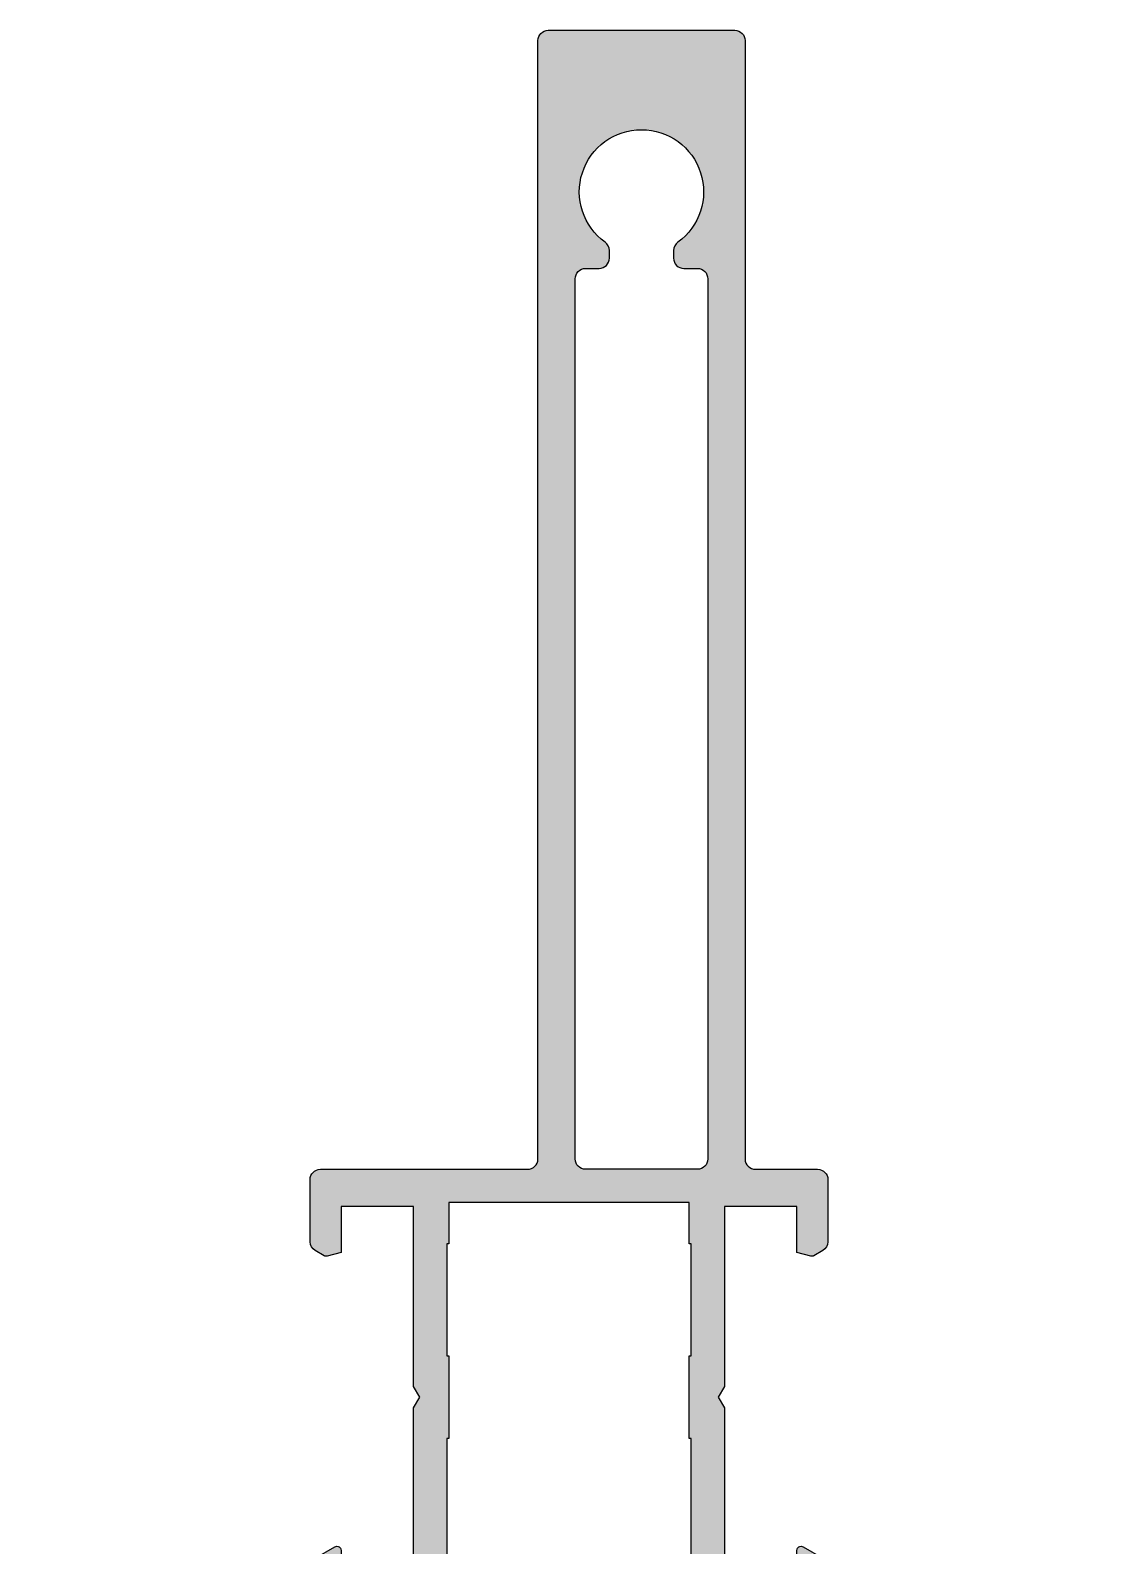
# Model space of a CAD drawing. Header units: millimetres. Extents: x -157 to 4988, y 4688 to 7765.
# Drawn here: x 2951 to 3003, y 5429.8 to 5503 of the extents above; entities that cross this region are included whole.
import ezdxf

# ---------------------------------------------------------------- set-up
doc = ezdxf.new("R2010")
doc.units = ezdxf.units.MM
doc.header["$LTSCALE"] = 0.2
for name, color, linetype in [('REYNAERS', 7, 'Continuous'), ('RI-HATCH-P', 7, 'Continuous'), ('RI-PROFILE', 7, 'Continuous')]:
    doc.layers.add(name, color=color, linetype=linetype)

# ---------------------------------------------------------------- blocks, each defined once
blk = doc.blocks.new('4I30840')
blk.add_lwpolyline([(1.750493791924498, 23.5996118499844), (1.750493791924498, 66.10276323340756, -0.4142135623731464), (2.250493791924612, 66.60276323340756), (2.898909470211095, 66.60276323340744, 0.4142135623731616), (3.398909470211208, 67.10276323340744), (3.398909470211208, 67.46322564505962, 0.240755085457877), (3.19176661306841, 67.86848444370261, -3.091260041427068), (6.705930293404265, 67.86839626147193, 0.2407497868292303), (6.498767098502469, 67.46315787583998), (6.498741802077632, 67.10291308678788, 0.4143013471766904), (6.998741779621525, 66.60276323340779), (7.650493791923907, 66.60276323340767, -0.4142135623730386), (8.150493791923793, 66.10276323340767), (8.150493791923793, 23.5996118499844, -0.4142135623730951), (7.650493791923793, 23.0996118499844), (2.250493791924498, 23.0996118499844, -0.414213562373095)], format="xyb", close=True)
at = {"layer": 'RI-PROFILE'}
blk.add_lwpolyline([(3.751375022514765, -2.500000717017997), (2.126172450497734, -2.50000030220906, -0.1989123902106995), (1.772619016642977, -2.353553691202364), (1.591923176791965, -2.172857849715882, 0.4142135623731246), (1.30908046431739, -2.17285784843591), (1.128384504117832, -2.353553807000026, -0.1989123445486377), (0.7748311567859787, -2.500000414806777), (-0.8503754128639116, -2.500000000000028, -0.9999999999999999), (-0.8503754128639116, -2.099999999999994), (-0.02679491924311606, -0.6735167409260612, 0.1316524975874353), (0, -0.5735167409260384), (0, -0.2000000000000455, 0.414213562373095), (-0.2000000000000455, 0), (-4.440192378864651, 0, 0.7673269879790278), (-5.000000000000114, -0.1499999999999773), (-4.956510939068721, -0.3370816092272264, 0.0765239060504809), (-4.930067566689218, -0.3918996586457126), (-3.654379446894495, -2.247768588160596, -1.238133787161573), (-3.491305494220057, -2.603188043847183), (-6.22474589444704, -3.210568407777714, -0.479656328501891), (-6.468033817234641, -3.015309206353777), (-6.468033817234698, -2.182875472820996, -0.1668067561032593), (-6.425892381281017, -2.060072078090997), (-5.947801721453118, -1.532949117991024, 0.2642461281766981), (-5.904684242441931, -1.340111420248434), (-6.200000175228809, -0.3741765282120184), (-6.200000175228865, 1.299611849984501, 0.4142135623730852), (-6.400000175228854, 1.49961184998449), (-9.549505091862159, 1.49961184998449), (-9.549505091862159, 0.09960780879839604, -0.5773502691895509), (-9.849505091862397, -0.07359727195846233), (-10.79950509186222, 0.4748854837717005, -0.2679491924310786), (-11.04950509186216, 0.9078981856638535), (-11.04950509186216, 3.891321473118879, -0.2679491924310627), (-10.79950509186216, 4.324334175010918), (-9.849505091862397, 4.872816930741195, -0.5773502691895509), (-9.549505091862159, 4.699611849984308), (-9.549505091862159, 3.299611849984217), (-6.049505091862159, 3.299611849984217), (-6.049505091862159, 11.57999660771395), (-5.749505091861977, 12.0996118499844), (-6.049505091862159, 12.61922709225485), (-6.049505091862159, 21.29961184998422), (-9.549505091862159, 21.29961184998422), (-9.549505091862159, 19.0859473073134), (-10.21948517636292, 18.90642668472624, -0.1989123673804888), (-10.37124898538383, 18.9264067692276), (-10.79950509186222, 19.17366054758482, -0.2679491924310786), (-11.04950509186222, 19.60667324947703), (-11.04950509186216, 22.59961184998441, -0.414213562373095), (-10.54950509186216, 23.09961184998441), (-0.5495050918621587, 23.0996118499844, 0.414213562373095), (-0.04950509186215868, 23.5996118499844), (-0.04950509186214447, 77.59986057808425, -0.414213562373095), (0.4504949081378555, 78.09986057808425), (9.450494908137856, 78.09986057808425, -0.414213562373095), (9.950494908137856, 77.59986057808425), (9.950494908137841, 23.5996118499844, 0.414213562373095), (10.45049490813784, 23.0996118499844), (13.4504949081383, 23.0996118499844, -0.414213562373095), (13.9504949081383, 22.5996118499844), (13.95049490813835, 19.60667324947701, -0.267949192431211), (13.70049490813824, 19.17366054758469), (13.27223880165974, 18.92640676922713, -0.1989123673799329), (13.12047499263906, 18.90642668472623), (12.4504949081383, 19.0859473073134), (12.4504949081383, 21.29961184998422), (8.950494908138296, 21.29961184998422), (8.950494908137841, 12.61922709225485), (8.65049490813766, 12.0996118499844), (8.950494908137841, 11.57999660771395), (8.950494908137841, 3.299611849984217), (12.4504949081383, 3.299611849984217), (12.4504949081383, 4.699611849984308, -0.577350269189529), (12.75049490813831, 4.87281693074118), (13.7004949081383, 4.324334175010904, -0.2679491924310627), (13.9504949081383, 3.891321473118865), (13.9504949081383, 0.9078981856638393, -0.2679491924311125), (13.70049490813835, 0.4748854837716863), (12.75049490813825, -0.0735972719584197, -0.5773502691894944), (12.45049490813835, 0.09960780879839604), (12.4504949081383, 1.49961184998449), (9.30099551573511, 1.49961184998449, 0.414213562373095), (9.100995515735121, 1.299611849984501), (9.100995515735121, -0.3741837965697528), (8.8056834118712, -1.34011209054637, 0.264245669416319), (8.848800991181463, -1.532949460224501), (9.32689199093187, -2.060072795108965, -0.1668067561032454), (9.369033426885494, -2.182876189838936), (9.369033426885437, -3.015309923371717, -0.4796563285019498), (9.125745504097893, -3.21056912479574), (6.392305103870854, -2.603188760865066, -1.238133787161582), (6.555379056545348, -2.247769305178537), (7.831067176340071, -0.3919003756636528, 0.07652390605046604), (7.857510548719517, -0.3370823262452234), (7.900999609650853, -0.1500007170179174, 0.7673269879790929), (7.341191988515561, -7.170179685545008e-07), (3.100999609650898, -7.170179401327914e-07, 0.4142135623729703), (2.90099960965091, -0.2000007170179856), (2.900999609650853, -0.5735174579439786, 0.1316524975874546), (2.927794528893912, -0.6735174579440013), (3.751375022514765, -2.100000717017963, -0.9999999999999999)], format="xyb", close=True, dxfattribs=at)
blk.add_lwpolyline([(-4.449505091856508, 10.09961184998417), (-4.44950509186225, 3.599611849983489), (-4.349505091862227, 3.599611849983489), (-4.349505091862284, 1.599611849983546), (7.25049490813808, 1.599611849989401), (7.250494908138194, 3.599611849983489), (7.350494908137932, 3.599611849983489), (7.350494908137932, 10.09961184998417), (7.25049490813808, 10.09961184998417), (7.25049490813808, 14.09961184998431), (7.350494908137875, 14.09961184998431), (7.350494908137932, 19.49961184999268), (7.25049490813808, 19.49961184999268), (7.250494908138137, 21.49961184998676), (-4.349505091862284, 21.49961184998676), (-4.349505091862284, 19.49961184999268), (-4.449505091862306, 19.49961184999268), (-4.449505091858555, 14.09961184998431), (-4.349505091862511, 14.09961184998431), (-4.349505091862284, 10.09961184998417)], close=True, dxfattribs=at)
blk = doc.blocks.new('4030840B')
blk.add_blockref('4I30840', (-1.450500084887121, 52.80013338997306))
blk = doc.blocks.new('4030840')
at = {"layer": 'RI-HATCH-P'}
h = blk.add_hatch(color=256, dxfattribs=at)
h.dxf.hatch_style = 1
edge = h.paths.add_edge_path(flags=16)
edge.add_arc((-19.80000016521622, 5.700000000000735), 0.5, 0, 90)
edge.add_line((-19.80000016521622, 6.200000000000735), (-24.40000016521621, 6.200000000000735))
edge.add_line((-24.40000016521621, 6.200000000000735), (-24.40000016521621, 2.10000000000074))
edge.add_arc((-23.90000016521621, 2.10000000000074), 0.5, 180, 270)
edge.add_line((-23.90000016521621, 1.60000000000074), (23.90000016521624, 1.600000000000733))
edge.add_arc((23.90000016521624, 2.100000000000733), 0.5, 270, 360)
edge.add_line((24.40000016521624, 2.100000000000733), (24.40000016521624, 6.200000000000728))
edge.add_line((24.40000016521624, 6.200000000000728), (19.80000016521625, 6.200000000000728))
edge.add_arc((19.80000016521625, 5.700000000000728), 0.5, 90, 180)
edge.add_line((19.30000016521625, 5.700000000000728), (19.30000016521625, 5.600000000000733))
edge.add_arc((18.30000016521625, 5.600000000000733), 1, -90, 0, ccw=False)
edge.add_line((18.30000016521625, 4.600000000000733), (6.700499804816232, 4.600000000000733))
edge.add_arc((6.700499804816232, 5.100000000000733), 0.5, 180, 270, ccw=False)
edge.add_line((6.200499804816232, 5.100000000000733), (6.200499804816232, 10.70000000000076))
edge.add_arc((5.700499804816232, 10.70000000000076), 0.5, 0, 90)
edge.add_line((5.700499804816232, 11.20000000000076), (-5.700499804816204, 11.20000000000076))
edge.add_arc((-5.700499804816204, 10.70000000000076), 0.5, 90, 180)
edge.add_line((-6.200499804816204, 10.70000000000076), (-6.200499804816204, 5.100000000000733))
edge.add_arc((-6.700499804816204, 5.100000000000733), 0.5, -90, 0, ccw=False)
edge.add_line((-6.700499804816204, 4.600000000000733), (-18.30000016521622, 4.60000000000074))
edge.add_arc((-18.30000016521622, 5.60000000000074), 1, 180, 270, ccw=False)
edge.add_line((-19.30000016521622, 5.60000000000074), (-19.30000016521622, 5.700000000000735))
edge = h.paths.add_edge_path()
edge.add_arc((17.70000016521432, 10.30000000000155), 0.3000000000000114, 89.9999999999946, 179.9999999999987, ccw=False)
edge.add_line((17.70000016521435, 10.60000000000155), (19.90000016521513, 10.6000000000013))
edge.add_arc((19.90000016521553, 10.20000000000112), 0.4000000000001833, -9.669065548223443e-11, 90.00000000005701, ccw=False)
edge.add_line((20.30000016521571, 10.20000000000044), (20.30000016521431, 9.800000000000864))
edge.add_line((20.30000016521431, 9.800000000000864), (19.30000016521431, 9.800000000001347))
edge.add_line((19.30000016521431, 9.800000000001347), (19.3000001652125, 8.100000000001302))
edge.add_arc((19.8000001652125, 8.100000000001302), 0.5, 180, 270)
edge.add_line((19.8000001652125, 7.600000000001302), (24.3000001652134, 7.599999999999227))
edge.add_arc((24.30000016521329, 8.099999999998886), 0.4999999999996589, 270.000000000013, 360.000000000013)
edge.add_line((24.80000016521295, 8.099999999999), (24.80000016521431, 9.799999999999727))
edge.add_line((24.80000016521431, 9.799999999999727), (23.80000016521431, 9.799999999999955))
edge.add_line((23.80000016521431, 9.799999999999955), (23.80000016521386, 10.19999999999914))
edge.add_arc((24.20000016521452, 10.20000000000016), 0.4000000000006594, 90.00000000001631, 180.0000000001465, ccw=False)
edge.add_line((24.20000016521441, 10.60000000000082), (25.50000016521459, 10.59999999999957))
edge.add_arc((25.50000016521413, 10.09999999999957), 0.5, 0, 89.99999999994787, ccw=False)
edge.add_line((26.00000016521413, 10.09999999999957), (26.00000016521413, 0.5))
edge.add_arc((25.50000016521413, 0.5), 0.5, -90, 0, ccw=False)
edge.add_line((25.50000016521413, 0), (-25.5000001652141, 7.105427357601002e-15))
edge.add_arc((-25.5000001652141, 0.5000000000000071), 0.5, 180, 270, ccw=False)
edge.add_line((-26.0000001652141, 0.5000000000000071), (-26.0000001652141, 10.09999999999958))
edge.add_arc((-25.5000001652141, 10.09999999999958), 0.5, 90.00000000005213, 180, ccw=False)
edge.add_line((-25.50000016521456, 10.59999999999958), (-24.20000016521438, 10.60000000000083))
edge.add_arc((-24.20000016521449, 10.20000000000017), 0.4000000000006594, -1.4648549040430225e-10, 89.99999999998369, ccw=False)
edge.add_line((-23.80000016521383, 10.19999999999914), (-23.80000016521429, 9.799999999999962))
edge.add_line((-23.80000016521429, 9.799999999999962), (-24.80000016521429, 9.799999999999734))
edge.add_line((-24.80000016521429, 9.799999999999734), (-24.80000016521292, 8.099999999999007))
edge.add_arc((-24.30000016521326, 8.099999999998893), 0.4999999999996589, 179.999999999987, 269.999999999987)
edge.add_line((-24.30000016521338, 7.599999999999234), (-19.80000016521247, 7.600000000001309))
edge.add_arc((-19.80000016521247, 8.100000000001309), 0.5, 270, 360)
edge.add_line((-19.30000016521247, 8.100000000001309), (-19.30000016521429, 9.800000000001354))
edge.add_line((-19.30000016521429, 9.800000000001354), (-20.30000016521429, 9.800000000000871))
edge.add_line((-20.30000016521429, 9.800000000000871), (-20.30000016521565, 10.20000000000045))
edge.add_arc((-19.90000016521547, 10.20000000000114), 0.4000000000001762, 89.99999999994708, 180.0000000000987, ccw=False)
edge.add_line((-19.9000001652151, 10.60000000000131), (-17.70000016521432, 10.60000000000156))
edge.add_arc((-17.70000016521429, 10.30000000000155), 0.3000000000000043, 1.4210854715202004e-12, 90.0000000000054, ccw=False)
edge.add_line((-17.40000016521428, 10.30000000000156), (-17.40000016521428, 9.600000000001337))
edge.add_line((-17.40000016521428, 9.600000000001337), (-18.30000016521429, 9.600000000001337))
edge.add_line((-18.30000016521429, 9.600000000001337), (-18.30000016521429, 6.700000000001332))
edge.add_arc((-17.80000016521429, 6.700000000001332), 0.5, 180, 270)
edge.add_line((-17.80000016521429, 6.200000000001332), (-8.300500770914297, 6.199981742401349))
edge.add_arc((-8.30049980483436, 6.699981742420533), 0.5000000000201179, 269.9998892953938, 359.9999999978016)
edge.add_line((-7.800499804814265, 6.699981742401349), (-7.800499804814265, 9.599980781401342))
edge.add_line((-7.800499804814265, 9.599980781401342), (-8.40050038141429, 9.599981934601317))
edge.add_arc((-8.400499804820996, 9.899981934594045), 0.2999999999932824, 179.999999998609, 269.99988987879254, ccw=False)
edge.add_line((-8.7004998048143, 9.899981934601328), (-8.700499804814271, 10.29998193460133))
edge.add_arc((-8.400499804814231, 10.29998193460131), 0.3000000000000398, 89.99988988020931, 179.9999999999946, ccw=False)
edge.add_line((-8.400499228228355, 10.59998193460078), (-7.800499804814265, 10.59998078140134))
edge.add_line((-7.800499804814265, 10.59998078140134), (-7.800499804814294, 12.59983736559857))
edge.add_arc((-7.600499804814447, 12.59983736559854), 0.1999999999998465, 117.8239936371584, 179.9999999999898, ccw=False)
edge.add_line((-7.693851211536824, 12.77671448357285), (-7.340274676447208, 14.18871454108842))
edge.add_arc((-7.531535627640082, 14.24718888203284), 0.200000000000218, 343.0000000000568, 401.9816897436583)
edge.add_line((-7.382863902751055, 14.38096749848035), (-7.793928420839549, 14.83779440077467))
edge.add_arc((-7.645256695950863, 14.97157301722213), 0.1999999999999331, 180.0000000000692, 221.981689743713, ccw=False)
edge.add_line((-7.845256695950795, 14.97157301722189), (-7.84525669595034, 15.79590297111451))
edge.add_arc((-7.645256695950522, 15.79590297111447), 0.1999999999998181, 77.50000000005832, 179.9999999999878, ccw=False)
edge.add_line((-7.601968773163136, 15.99116217253834), (-4.922679203919799, 15.3971779753625))
edge.add_arc((-4.965967126704456, 15.20191877394481), 0.1999999999932057, -121.22058389764732, 77.50000000043809, ccw=False)
edge.add_line((-5.069633980971432, 15.0308831539013), (-6.359244587123996, 13.25588643114483))
edge.add_arc((-6.197441188249357, 13.13832938068651), 0.1999999999996117, 143.9999999999823, 162.9999999999845)
edge.add_line((-6.388702139441577, 13.196803721631), (-6.437391231608146, 13.03754887702641))
edge.add_arc((-6.150499804820171, 12.94983736560788), 0.2999999999996033, 162.9999999996364, 329.9999999984983)
edge.add_line((-5.890692183689097, 12.79983736560126), (-1.650499804825003, 12.79983463261945))
edge.add_arc((-1.650499804825031, 12.99983463261958), 0.2000000000001307, 270.0000000000081, 359.9999999999756)
edge.add_line((-1.450499804824901, 12.9998346326195), (-1.450499804824872, 13.37335137354549))
edge.add_arc((-1.650499804824804, 13.37335137354557), 0.1999999999999318, 359.9999999999777, 389.9999999999924)
edge.add_line((-1.47729472406796, 13.47335137354551), (-2.300875217688784, 14.89983463261947))
edge.add_arc((-2.300875217688784, 15.09983463261949), 0.2000000000000171, 90, 270, ccw=False)
edge.add_line((-2.300875217688784, 15.29983463261951), (-0.6756705430282324, 15.29983559347377))
edge.add_arc((-0.6756702428550199, 14.79983559347389), 0.4999999999999764, 45.000000259293415, 90.00003439731643, ccw=False)
edge.add_line((-0.3221168538617718, 15.15338898566716), (-0.1414213555972736, 14.97269348903816))
edge.add_arc((1.4210854715202e-14, 15.11411484591545), 0.1999999999999695, 225.0000002592911, 315.0000002593026)
edge.add_line((0.1414213568773306, 14.97269349031819), (0.3221176586637142, 15.15338979374008))
edge.add_arc((0.6756710508570478, 14.79983640474677), 0.5000000000000643, 90.00003439731972, 135.0000002592934, ccw=False)
edge.add_line((0.6756707506838069, 15.29983640474674), (2.300875217688414, 15.29983736560132))
edge.add_arc((2.300875217688414, 15.0998373656013), 0.2000000000000171, -90, 90, ccw=False)
edge.add_line((2.300875217688414, 14.89983736560129), (1.47729472406759, 13.47335410652735))
edge.add_arc((1.650499804824463, 13.37335410652735), 0.1999999999999876, 149.9999999999975, 180.0000000000061)
edge.add_line((1.450499804824474, 13.37335410652733), (1.450499804824531, 12.99983736560134))
edge.add_arc((1.650499804824605, 12.9998373656014), 0.2000000000000739, 180.0000000000183, 269.9999999999756)
edge.add_line((1.65049980482452, 12.79983736560132), (5.890692183689097, 12.79983736560129))
edge.add_arc((6.150499804820143, 12.94983736560795), 0.2999999999996164, 210.0000000015102, 377.0000000003571)
edge.add_line((6.437391231608117, 13.03754887702644), (6.388702139441548, 13.196803721631))
edge.add_arc((6.197441188249243, 13.13832938068653), 0.199999999999689, 17.00000000000444, 36.00000000000663)
edge.add_line((6.359244587123968, 13.25588643114486), (5.069633980971403, 15.03088315390124))
edge.add_arc((4.965967126704427, 15.2019187739448), 0.1999999999932335, 102.49999999955918, 301.22058389764095, ccw=False)
edge.add_line((4.92267920391977, 15.39717797536252), (7.601968773163108, 15.99116217253831))
edge.add_arc((7.645256695950494, 15.79590297111446), 0.1999999999998175, 1.63140612130519e-11, 102.49999999994259, ccw=False)
edge.add_line((7.845256695950312, 15.79590297111451), (7.845256695950766, 14.97157301722186))
edge.add_arc((7.645256695950863, 14.97157301722211), 0.1999999999999034, 318.0183102562846, 359.99999999992673, ccw=False)
edge.add_line((7.793928420839521, 14.83779440077467), (7.382863902751026, 14.38096749848035))
edge.add_arc((7.531535627640054, 14.24718888203284), 0.2000000000002199, 138.0183102563418, 196.9999999999432)
edge.add_line((7.34027467644718, 14.18871454108842), (7.693851211536796, 12.77671448357287))
edge.add_arc((7.600499804814362, 12.59983736559855), 0.1999999999999042, 0, 62.17600636282998, ccw=False)
edge.add_line((7.800499804814265, 12.59983736559855), (7.800499804814294, 10.59998078140134))
edge.add_line((7.800499804814294, 10.59998078140134), (8.400499228228384, 10.59998193460078))
edge.add_arc((8.40049980481426, 10.29998193460131), 0.3000000000000184, 3.979039320256561e-12, 90.00011011979069, ccw=False)
edge.add_line((8.7004998048143, 10.29998193460133), (8.700499804814328, 9.899981934601328))
edge.add_arc((8.400499804821024, 9.899981934594045), 0.2999999999933038, -89.99988987879249, 1.391015302942833e-09, ccw=False)
edge.add_line((8.400500381414318, 9.599981934601317), (7.800499804814294, 9.599980781401342))
edge.add_line((7.800499804814294, 9.599980781401342), (7.800499804814294, 6.699981742401349))
edge.add_arc((8.30049980483436, 6.699981742420533), 0.5000000000200657, 180.0000000021984, 270.0001107046095)
edge.add_line((8.300500770914326, 6.199981742401377), (17.80000016521431, 6.200000000001324))
edge.add_arc((17.80000016521431, 6.700000000001324), 0.5, 270, 360)
edge.add_line((18.30000016521431, 6.700000000001324), (18.30000016521431, 9.60000000000133))
edge.add_line((18.30000016521431, 9.60000000000133), (17.40000016521431, 9.60000000000133))
edge.add_line((17.40000016521431, 9.60000000000133), (17.40000016521431, 10.30000000000155))
edge = h.paths.add_edge_path()
edge.add_line((2.300874937627654, 50.30013267295507), (0.6756723656106232, 50.30013308776401))
edge.add_arc((0.6756723239491436, 50.80013308776405), 0.5000000000000443, 224.9999997407147, 270.0000047740539, ccw=False)
edge.add_line((0.3221189317558668, 50.44657969877071), (0.1414230919048549, 50.62727554025719))
edge.add_arc((1.73502759537314e-06, 50.4858541846599), 0.1999999999999494, 44.99999974071464, 134.9999997407204)
edge.add_line((-0.1414196205697209, 50.62727554153716), (-0.3221155807692782, 50.44657958297304))
edge.add_arc((-0.6756689697625831, 50.80013297516626), 0.499999999999984, 270.00000477405064, 314.9999997407158, ccw=False)
edge.add_line((-0.6756689281011319, 50.30013297516629), (-2.300875497751022, 50.30013338997304))
edge.add_arc((-2.300875497751022, 50.50013338997306), 0.2000000000000171, 90, 270, ccw=False)
edge.add_line((-2.300875497751022, 50.70013338997308), (-1.477295004130227, 52.12661664904701))
edge.add_arc((-1.650500084887099, 52.22661664904702), 0.1999999999999911, 329.9999999999957, 360.000000000004)
edge.add_line((-1.450500084887111, 52.22661664904703), (-1.450500084887111, 52.60013338997302))
edge.add_arc((-1.650500084887156, 52.60013338997302), 0.2000000000000455, 0, 90)
edge.add_line((-1.650500084887156, 52.80013338997307), (-5.890692463751762, 52.80013338997307))
edge.add_arc((-6.150500084887156, 52.65013338997309), 0.3000000000000428, 29.99999999999026, 180)
edge.add_line((-6.450500084887224, 52.65013338997309), (-6.407011023955832, 52.46305178074584))
edge.add_arc((-6.2157500727631, 52.5215261216906), 0.2000000000001798, 197.0000000000466, 214.503873560037)
edge.add_line((-6.380567651576328, 52.40823373132736), (-5.104879531781606, 50.55236480181247))
edge.add_arc((-4.985093501895491, 50.39220454755166), 0.200000000001916, -77.49999999991411, 126.79331360678879, ccw=False)
edge.add_line((-4.941805579107168, 50.19694534612589), (-7.67524597933415, 49.58956498219536))
edge.add_arc((-7.718533902121763, 49.78482418361932), 0.1999999999999777, 180.0000000000081, 282.4999999999991, ccw=False)
edge.add_line((-7.918533902121752, 49.78482418361929), (-7.918533902121808, 50.61725791715207))
edge.add_arc((-7.718533902121791, 50.61725791715197), 0.2000000000000171, 142.1194734771601, 179.9999999999715, ccw=False)
edge.add_line((-7.876392466168127, 50.74006131188207), (-7.398301806340228, 51.26718427198205))
edge.add_arc((-7.546445278521574, 51.40154762878005), 0.1999999999999328, 317.7925596128884, 377.0000000000165)
edge.add_line((-7.355184327329042, 51.46002196972464), (-7.650500260115919, 52.42595686176105))
edge.add_line((-7.650500260115919, 52.42595686176105), (-7.650500260115976, 54.09974523995757))
edge.add_arc((-7.850500260115965, 54.09974523995757), 0.1999999999999886, 0, 90)
edge.add_line((-7.850500260115965, 54.29974523995756), (-11.00000517674927, 54.29974523995756))
edge.add_line((-11.00000517674927, 54.29974523995756), (-11.00000517674927, 52.89974119877147))
edge.add_arc((-11.2000051767494, 52.89974119877157), 0.2000000000001307, 239.9999999999832, 359.9999999999715, ccw=False)
edge.add_line((-11.30000517674951, 52.72653611801461), (-12.25000517674933, 53.27501887374477))
edge.add_arc((-12.0000051767493, 53.70803157563695), 0.4999999999999814, 180.0000000000032, 239.999999999995, ccw=False)
edge.add_line((-12.50000517674927, 53.70803157563692), (-12.50000517674927, 56.69145486309195))
edge.add_arc((-12.00000517674933, 56.69145486309181), 0.4999999999999432, 119.9999999999965, 179.9999999999837, ccw=False)
edge.add_line((-12.25000517674927, 57.12446756498399), (-11.30000517674951, 57.67295032071426))
edge.add_arc((-11.2000051767494, 57.49974523995728), 0.2000000000001393, 2.8478552849264815e-11, 120.0000000000127, ccw=False)
edge.add_line((-11.00000517674927, 57.49974523995738), (-11.00000517674927, 56.09974523995729))
edge.add_line((-11.00000517674927, 56.09974523995729), (-7.500005176749269, 56.09974523995729))
edge.add_line((-7.500005176749269, 56.09974523995729), (-7.500005176749269, 64.38012999768702))
edge.add_line((-7.500005176749269, 64.38012999768702), (-7.200005176749087, 64.89974523995747))
edge.add_line((-7.200005176749087, 64.89974523995747), (-7.500005176749269, 65.41936048222792))
edge.add_line((-7.500005176749269, 65.41936048222792), (-7.500005176749269, 74.09974523995729))
edge.add_line((-7.500005176749269, 74.09974523995729), (-11.00000517674927, 74.09974523995729))
edge.add_line((-11.00000517674927, 74.09974523995729), (-11.00000517674927, 71.88608069728647))
edge.add_line((-11.00000517674927, 71.88608069728647), (-11.66998526125003, 71.70656007469931))
edge.add_arc((-11.72174907027032, 71.899745239957), 0.1999999999998224, 239.9999999997668, 284.99999999994907, ccw=False)
edge.add_line((-11.82174907027094, 71.72654015920067), (-12.25000517674933, 71.97379393755789))
edge.add_arc((-12.00000517674927, 72.40680663945014), 0.5000000000000572, 180.0000000000049, 239.9999999999963, ccw=False)
edge.add_line((-12.50000517674933, 72.4068066394501), (-12.50000517674927, 75.39974523995748))
edge.add_arc((-12.00000517674927, 75.39974523995748), 0.5, 90, 180, ccw=False)
edge.add_line((-12.00000517674927, 75.89974523995748), (-2.000005176749269, 75.89974523995747))
edge.add_arc((-2.000005176749269, 76.39974523995747), 0.5, 270, 360)
edge.add_line((-1.500005176749269, 76.39974523995747), (-1.500005176749241, 130.3999939680573))
edge.add_arc((-1.000005176749241, 130.3999939680573), 0.5, 90, 180, ccw=False)
edge.add_line((-1.000005176749241, 130.8999939680573), (7.999994823250759, 130.8999939680573))
edge.add_arc((7.999994823250759, 130.3999939680573), 0.5, 0, 90, ccw=False)
edge.add_line((8.49999482325076, 130.3999939680573), (8.49999482325073, 76.39974523995747))
edge.add_arc((8.99999482325073, 76.39974523995747), 0.5, 180, 270)
edge.add_line((8.99999482325073, 75.89974523995747), (11.99999482325119, 75.89974523995747))
edge.add_arc((11.99999482325119, 75.39974523995747), 0.5, 0, 90, ccw=False)
edge.add_line((12.49999482325119, 75.39974523995747), (12.49999482325124, 72.40680663945008))
edge.add_arc((11.99999482325124, 72.40680663945004), 0.5, -60.00000000001478, 4.888534022029489e-12, ccw=False)
edge.add_line((12.24999482325113, 71.97379393755776), (11.82173871677263, 71.7265401592002))
edge.add_arc((11.72173871677261, 71.89974523995703), 0.1999999999999613, 254.9999999999518, 300.0000000000139, ccw=False)
edge.add_line((11.66997490775195, 71.7065600746993), (10.99999482325119, 71.88608069728647))
edge.add_line((10.99999482325119, 71.88608069728647), (10.99999482325119, 74.09974523995729))
edge.add_line((10.99999482325119, 74.09974523995729), (7.499994823251185, 74.09974523995729))
edge.add_line((7.499994823251185, 74.09974523995729), (7.499994823250731, 65.41936048222792))
edge.add_line((7.499994823250731, 65.41936048222792), (7.199994823250549, 64.89974523995747))
edge.add_line((7.199994823250549, 64.89974523995747), (7.499994823250731, 64.38012999768702))
edge.add_line((7.499994823250731, 64.38012999768702), (7.499994823250731, 56.09974523995729))
edge.add_line((7.499994823250731, 56.09974523995729), (10.99999482325119, 56.09974523995729))
edge.add_line((10.99999482325119, 56.09974523995729), (10.99999482325119, 57.49974523995738))
edge.add_arc((11.1999948232512, 57.49974523995733), 0.2000000000000171, 60.000000000005286, 179.9999999999878, ccw=False)
edge.add_line((11.2999948232512, 57.67295032071425), (12.24999482325119, 57.12446756498397))
edge.add_arc((11.99999482325124, 56.69145486309179), 0.4999999999999388, 1.63140612130519e-11, 60.000000000003524, ccw=False)
edge.add_line((12.49999482325119, 56.69145486309193), (12.49999482325119, 53.70803157563691))
edge.add_arc((11.99999482325124, 53.70803157563691), 0.4999999999999432, -59.99999999999619, 0, ccw=False)
edge.add_line((12.24999482325124, 53.27501887374476), (11.29999482325114, 52.72653611801465))
edge.add_arc((11.1999948232512, 52.89974119877151), 0.1999999999999433, 180.0000000000122, 299.9999999999887, ccw=False)
edge.add_line((10.99999482325124, 52.89974119877147), (10.99999482325119, 54.29974523995756))
edge.add_line((10.99999482325119, 54.29974523995756), (7.850495430848, 54.29974523995756))
edge.add_arc((7.850495430848, 54.09974523995757), 0.1999999999999886, 90, 180)
edge.add_line((7.650495430848011, 54.09974523995757), (7.650495430848011, 52.42594959340332))
edge.add_line((7.650495430848011, 52.42594959340332), (7.35518332698409, 51.4600212994267))
edge.add_arc((7.546444378475698, 51.40154728654659), 0.1999999999999477, 163.0000982777805, 222.2074403871146)
edge.add_line((7.398300906294352, 51.26718392974857), (7.876391906044759, 50.7400605948641))
edge.add_arc((7.718533341998423, 50.61725720013411), 0.1999999999999578, 8.185452315956354e-12, 37.88052652281738, ccw=False)
edge.add_line((7.918533341998383, 50.61725720013413), (7.918533341998327, 49.78482346660135))
edge.add_arc((7.718533341998366, 49.7848234666013), 0.1999999999999602, -102.49999999999119, 1.63140612130519e-11, ccw=False)
edge.add_line((7.675245419210782, 49.58956426517733), (4.941805018983743, 50.196944629108))
edge.add_arc((4.985092941772123, 50.39220383053376), 0.200000000001892, 53.20668639320388, 257.4999999998973, ccw=False)
edge.add_line((5.104878971658238, 50.55236408479453), (6.38056709145296, 52.40823301430942))
edge.add_arc((6.215749512639846, 52.52152540467247), 0.1999999999999809, 325.4961264399881, 342.9999999999741)
edge.add_line((6.407010463832407, 52.46305106372785), (6.450499524763742, 52.65013267295515))
edge.add_arc((6.150499524763788, 52.65013267295518), 0.2999999999999545, 359.9999999999946, 510.0000000000137)
edge.add_line((5.890691903628451, 52.8001326729551), (1.650499524763788, 52.80013267295513))
edge.add_arc((1.650499524763845, 52.60013267295507), 0.2000000000000597, 90.00000000001629, 179.9999999999959)
edge.add_line((1.450499524763799, 52.60013267295508), (1.450499524763742, 52.22661593202909))
edge.add_arc((1.650499524763674, 52.22661593202896), 0.1999999999999318, 179.9999999999633, 209.9999999999761)
edge.add_line((1.477294444006802, 52.12661593202907), (2.300874937627654, 50.70013267295511))
edge.add_arc((2.300874937627654, 50.50013267295509), 0.2000000000000171, -90, 90, ccw=False)
edge = h.paths.add_edge_path(flags=16)
edge.add_line((0.2999937070373875, 76.39974523995747), (0.2999937070373875, 118.9028966233806))
edge.add_arc((0.7999937070373875, 118.9028966233806), 0.5, 89.99999999998698, 180, ccw=False)
edge.add_line((0.7999937070375012, 119.4028966233806), (1.448409385323984, 119.4028966233805))
edge.add_arc((1.448409385324098, 119.9028966233805), 0.5, 269.999999999987, 360)
edge.add_line((1.948409385324098, 119.9028966233805), (1.948409385324098, 120.2633590350327))
edge.add_arc((1.448409385324098, 120.2633590350327), 0.5, 359.9999999999935, 414.1465329365255)
edge.add_arc((3.498409385324166, 123.1001706255333), 2.999999999999802, -54.149408425611284, 234.14653293653112, ccw=False)
edge.add_arc((5.548267012382709, 120.2632561557635), 0.5000000000000606, 125.8505915743892, 179.9959766846859)
edge.add_line((5.048267013615359, 120.2632912658131), (5.048241717190521, 119.9030464767609))
edge.add_arc((5.548241694734472, 119.9028966233809), 0.4999999999999866, 179.9828280672926, 269.9999999999935)
edge.add_line((5.548241694734415, 119.4028966233809), (6.199993707036796, 119.4028966233807))
edge.add_arc((6.199993707036683, 118.9028966233807), 0.5, 0, 89.99999999998698, ccw=False)
edge.add_line((6.699993707036683, 118.9028966233807), (6.699993707036683, 76.39974523995747))
edge.add_arc((6.199993707036683, 76.39974523995747), 0.5, -90, 0, ccw=False)
edge.add_line((6.199993707036683, 75.89974523995747), (0.7999937070373875, 75.89974523995747))
edge.add_arc((0.7999937070373875, 76.39974523995747), 0.5, 180, 270, ccw=False)
h.paths.add_polyline_path([(-5.900005176743619, 62.89974523995724), (-5.90000517674936, 56.39974523995656), (-5.800005176749337, 56.39974523995656), (-5.800005176749394, 54.39974523995662), (5.799994823250969, 54.39974523996247), (5.799994823251083, 56.39974523995656), (5.899994823250822, 56.39974523995656), (5.899994823250822, 62.89974523995724), (5.799994823250969, 62.89974523995724), (5.799994823250969, 66.89974523995738), (5.899994823250765, 66.89974523995738), (5.899994823250822, 72.29974523996574), (5.799994823250969, 72.29974523996574), (5.799994823251026, 74.29974523995983), (-5.800005176749394, 74.29974523995983), (-5.800005176749394, 72.29974523996574), (-5.900005176749417, 72.29974523996574), (-5.900005176745665, 66.89974523995738), (-5.800005176749622, 66.89974523995738), (-5.800005176749394, 62.89974523995724)], flags=16)
blk.add_blockref('4030840B', (0, 7.105427357601002e-15))

msp = doc.modelspace()

# ---------------------------------------------------------------- block references
at = {"layer": 'REYNAERS'}
msp.add_blockref('4030840', (2976.985605290549, 5372.120703865022), dxfattribs=at)

doc.saveas('drawing.dxf')
